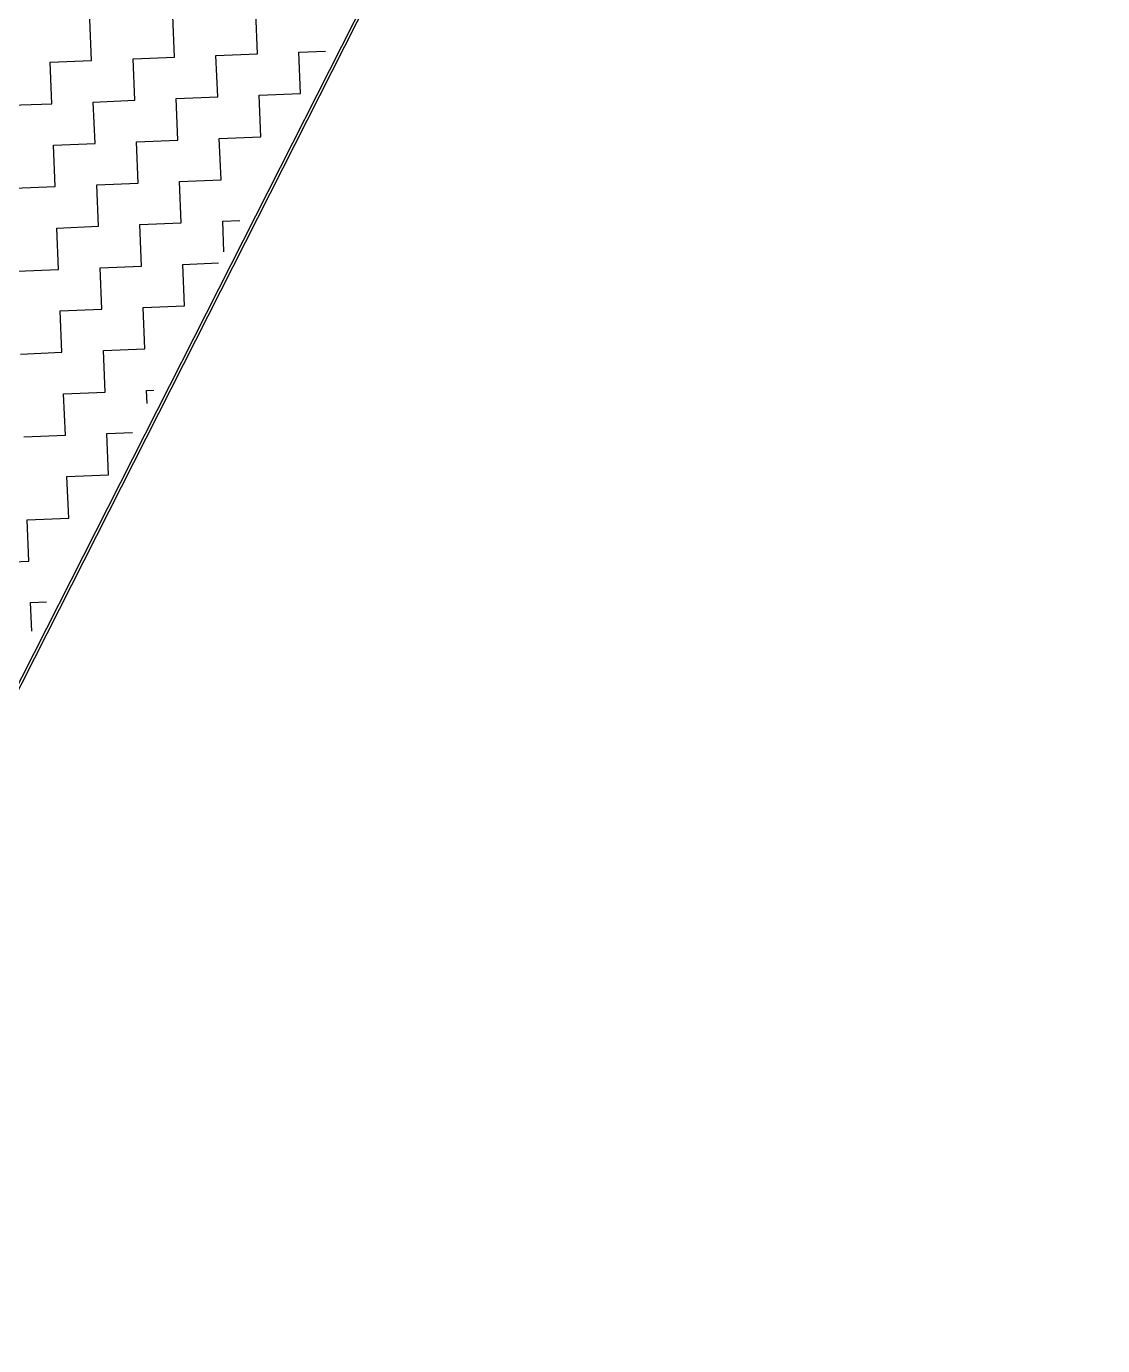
# Model space of a CAD drawing. Header units: metres. Extents: x 281802 to 284768, y 2076477 to 2081449.
# Drawn here: x 282425.8 to 282537.4, y 2076777.3 to 2076914.1 of the extents above; entities that cross this region are included whole.
import ezdxf

# ---------------------------------------------------------------- set-up
doc = ezdxf.new("R2010")
doc.units = ezdxf.units.M
doc.layers.add('POLY_HATCH', color=12, linetype='Continuous')
doc.layers.add('V_BOUND_LINE', color=7, linetype='Continuous')

msp = doc.modelspace()

# ---------------------------------------------------------------- linework, layer by layer
at = {"layer": 'POLY_HATCH'}
msp.add_line((282373.25, 2076743.25), (282539.94, 2077072.24), dxfattribs=at)
at = {"layer": 'POLY_HATCH', "linetype": 'Continuous'}
for p, q in [((282449.75, 2076911.29), (282449.58, 2076915.59)), ((282432.56, 2076910.59), (282432.38, 2076914.89)), ((282441.16, 2076910.94), (282440.98, 2076915.24)), ((282454.05, 2076911.46), (282456.83, 2076911.58)), ((282454.23, 2076907.16), (282454.05, 2076911.46)), ((282428.26, 2076910.42), (282432.56, 2076910.59)), ((282428.43, 2076906.12), (282428.26, 2076910.42)), ((282436.86, 2076910.77), (282441.16, 2076910.94)), ((282437.03, 2076906.47), (282436.86, 2076910.77)), ((282445.45, 2076911.11), (282449.75, 2076911.29)), ((282445.63, 2076906.82), (282445.45, 2076911.11)), ((282424.14, 2076905.95), (282428.43, 2076906.12)), ((282432.73, 2076906.29), (282437.03, 2076906.47)), ((282432.91, 2076902), (282432.73, 2076906.29)), ((282441.33, 2076906.64), (282445.63, 2076906.82)), ((282441.5, 2076902.34), (282441.33, 2076906.64)), ((282449.93, 2076906.99), (282454.23, 2076907.16)), ((282450.1, 2076902.69), (282449.93, 2076906.99)), ((282428.61, 2076901.82), (282432.91, 2076902)), ((282428.78, 2076897.52), (282428.61, 2076901.82)), ((282437.21, 2076902.17), (282441.5, 2076902.34)), ((282437.38, 2076897.87), (282437.21, 2076902.17)), ((282445.8, 2076902.52), (282450.1, 2076902.69)), ((282445.98, 2076898.22), (282445.8, 2076902.52)), ((282433.08, 2076897.7), (282437.38, 2076897.87)), ((282433.26, 2076893.4), (282433.08, 2076897.7)), ((282441.68, 2076898.04), (282445.98, 2076898.22)), ((282441.85, 2076893.75), (282441.68, 2076898.04)), ((282424.48, 2076897.35), (282428.78, 2076897.52)), ((282437.55, 2076893.57), (282441.85, 2076893.75)), ((282437.73, 2076889.27), (282437.55, 2076893.57)), ((282446.15, 2076893.92), (282447.92, 2076893.99)), ((282446.28, 2076890.75), (282446.15, 2076893.92)), ((282428.96, 2076893.22), (282433.26, 2076893.4)), ((282429.13, 2076888.93), (282428.96, 2076893.22)), ((282442.03, 2076889.45), (282445.7, 2076889.6)), ((282442.2, 2076885.15), (282442.03, 2076889.45)), ((282424.83, 2076888.75), (282429.13, 2076888.93)), ((282433.43, 2076889.1), (282437.73, 2076889.27)), ((282433.6, 2076884.8), (282433.43, 2076889.1)), ((282429.3, 2076884.63), (282433.6, 2076884.8)), ((282429.48, 2076880.33), (282429.3, 2076884.63)), ((282437.9, 2076884.97), (282442.2, 2076885.15)), ((282438.08, 2076880.68), (282437.9, 2076884.97)), ((282425.18, 2076880.15), (282429.48, 2076880.33)), ((282433.78, 2076880.5), (282438.08, 2076880.68)), ((282433.95, 2076876.2), (282433.78, 2076880.5)), ((282429.65, 2076876.03), (282433.95, 2076876.2)), ((282429.83, 2076871.73), (282429.65, 2076876.03)), ((282438.25, 2076876.38), (282439.01, 2076876.41)), ((282438.31, 2076875.01), (282438.25, 2076876.38)), ((282425.53, 2076871.56), (282429.83, 2076871.73)), ((282434.13, 2076871.9), (282436.79, 2076872.01)), ((282434.3, 2076867.61), (282434.13, 2076871.9)), ((282430, 2076867.43), (282434.3, 2076867.61)), ((282430.18, 2076863.13), (282430, 2076867.43)), ((282425.88, 2076862.96), (282430.18, 2076863.13)), ((282426.05, 2076858.66), (282425.88, 2076862.96)), ((282421.75, 2076858.49), (282426.05, 2076858.66)), ((282426.23, 2076854.36), (282427.88, 2076854.43)), ((282426.35, 2076851.41), (282426.23, 2076854.36))]:
    msp.add_line(p, q, dxfattribs=at)
at = {"layer": 'V_BOUND_LINE'}
msp.add_line((282372.83, 2076743.02), (282539.52, 2077072.01), dxfattribs=at)

doc.saveas('drawing.dxf')
